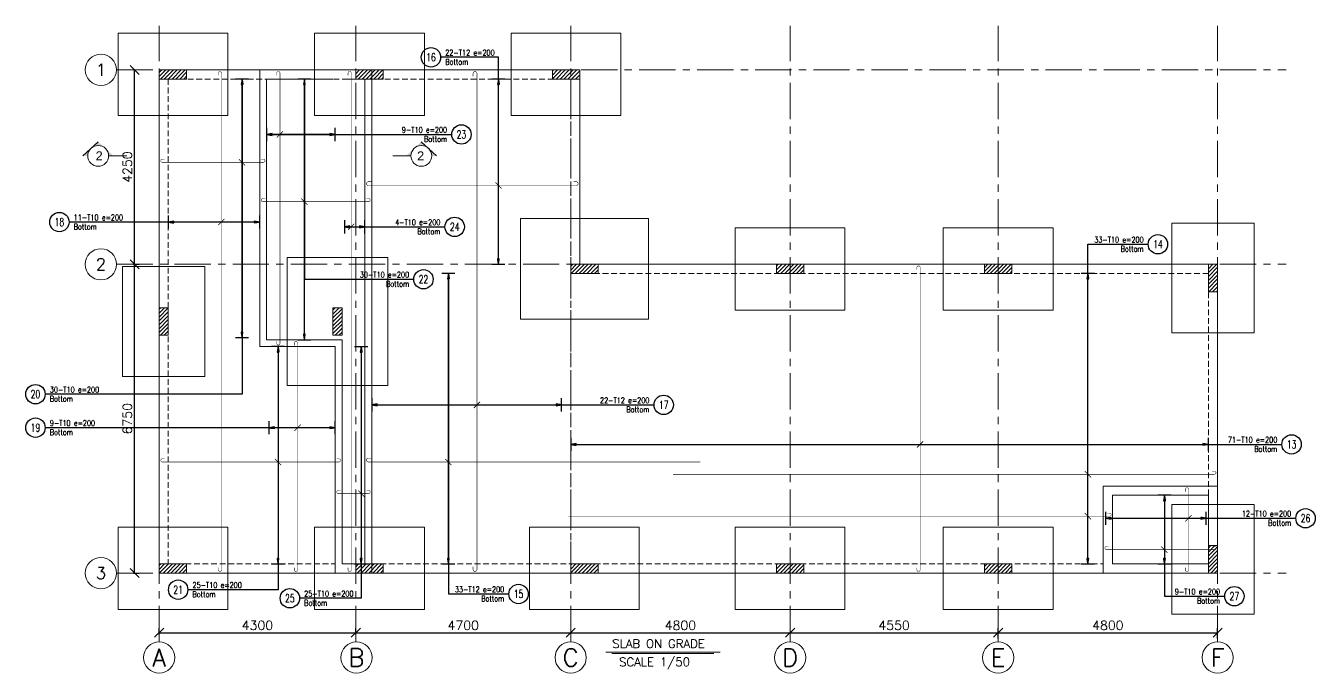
# Model space of a CAD drawing. Extents: x 2556046 to 2673391, y -921360 to -863964.
# Drawn here: x 2556046 to 2584246, y -916773 to -902619 of the extents above; entities that cross this region are included whole.
import ezdxf
from ezdxf.enums import TextEntityAlignment as Align

# ---------------------------------------------------------------- set-up
doc = ezdxf.new("R2010")
doc.units = 0
doc.header["$LTSCALE"] = 500
doc.header["$PDMODE"] = 98
doc.header["$PDSIZE"] = -0.01
doc.linetypes.add('CACHE', pattern=[0.375, 0.25, -0.125])
doc.linetypes.add('CENTER', pattern=[50.8, 31.75, -6.35, 6.35, -6.35])
for name, color, linetype, lineweight in [('A-GRID', 1, 'CENTER', 9), ('A-GRID-DIMS', 142, 'Continuous', 9), ('A-GRID-IDEN', 10, 'Continuous', 9), ('EN05 - Text', 4, 'Continuous', 20), ('goe-cotes', 115, 'Continuous', 13)]:
    doc.layers.add(name, color=color, linetype=linetype, lineweight=lineweight)
for name, color, linetype in [('S-ASSOCIATETEXT', 7, 'Continuous'), ('S-RBAR-HA10', 11, 'Continuous'), ('S-RBAR-HA12', 151, 'Continuous'), ('S-RDIMO', 2, 'Continuous')]:
    doc.layers.add(name, color=color, linetype=linetype)
doc.styles.add('Arial', font='arial.ttf')
doc.styles.add('EG_SIMPLEX', font='SIMPLEX.shx')
doc.styles.add('ROMANS', font='romans.shx')
doc.styles.add('SIMPLEX', font='simplex_.ttf')
doc.dimstyles.new('ARK-MM-0100', dxfattribs={"dimtxt": 200, "dimasz": 200, "dimexe": 100, "dimexo": 100, "dimgap": 60, "dimtad": 1, "dimdec": 1, "dimrnd": 0.1, "dimdsep": 46, "dimtxsty": 'EG_SIMPLEX', "dimblk1": 'OBLIQUE', "dimblk2": 'OBLIQUE', "dimsah": 1, "dimcen": 300, "dimclrd": 256, "dimclre": 256, "dimclrt": 2, "dimadec": 0, "dimazin": 0, "dimtfac": 1, "dimtdec": 1, "dimtix": 1, "dimtmove": 2, "dimatfit": 3, "dimldrblk": 'OBLIQUE', "dimfxl": 1, "dimtolj": 1, "dimtzin": 0, "dimarcsym": 0})
pattern_1 = [(45, (0, -21991.54), (-42.4264069, 42.4264069), [])]

# ---------------------------------------------------------------- blocks, each defined once
blk = doc.blocks.new('AX-HL')
at = {"color": 1}
blk.add_circle((-0.35, 0), 0.35, dxfattribs=at)
at = {"color": 6, "style": 'SIMPLEX', "width": 0.430328}
blk.add_attdef('N-F', text='', height=0.4, dxfattribs=at).set_placement((-0.6, -0.2), (-0.1, -0.2), align=Align.FIT)
at = {"color": 6, "style": 'SIMPLEX'}
blk.add_attdef('N', text='', height=0.4, dxfattribs=at).set_placement((-0.35, 0), align=Align.MIDDLE)
blk = doc.blocks.new('_Oblique')
at = {"color": 0, "linetype": 'ByBlock', "lineweight": -2}
blk.add_line((-0.5, -0.5), (0.5, 0.5), dxfattribs=at)
blk = doc.blocks.new('*D179')
at = {"layer": 'A-GRID-DIMS', "lineweight": -2, "transparency": 16777216}
for p, q in [((2558404, -907833), (2558526, -907833)), ((2558426, -914583), (2558426, -907833)), ((2558404, -914583), (2558526, -914583))]:
    blk.add_line(p, q, dxfattribs=at)
at = {"layer": 'Defpoints', "color": 0, "transparency": 16777216}
for p in [(2558304, -907833), (2558426, -907833), (2558304, -914583)]:
    blk.add_point(p, dxfattribs=at)
at = {"layer": 'A-GRID-DIMS', "lineweight": -2, "transparency": 16777216, "xscale": 200, "yscale": 200, "zscale": 200}
for p, rotation in [((2558426, -907833), 90), ((2558426, -914583), 270)]:
    blk.add_blockref('_Oblique', p, dxfattribs=dict(at, rotation=rotation))
at = {"layer": 'A-GRID-DIMS', "color": 2, "transparency": 16777216, "insert": (2558266, -911208), "char_height": 200, "attachment_point": 5, "rotation": 90, "style": 'EG_SIMPLEX'}
blk.add_mtext('\\A1;6750', dxfattribs=at)
blk = doc.blocks.new('*D180')
at = {"layer": 'A-GRID-DIMS', "lineweight": -2, "transparency": 16777216}
for p, q in [((2558426, -907833), (2558426, -903583)), ((2558404, -907833), (2558526, -907833))]:
    blk.add_line(p, q, dxfattribs=at)
at = {"layer": 'Defpoints', "color": 0, "transparency": 16777216}
for p in [(2558426, -903583), (2558426, -903583), (2558304, -907833)]:
    blk.add_point(p, dxfattribs=at)
at = {"layer": 'A-GRID-DIMS', "lineweight": -2, "transparency": 16777216, "xscale": 200, "yscale": 200, "zscale": 200}
for p, rotation in [((2558426, -903583), 90), ((2558426, -907833), 270)]:
    blk.add_blockref('_Oblique', p, dxfattribs=dict(at, rotation=rotation))
at = {"layer": 'A-GRID-DIMS', "color": 2, "transparency": 16777216, "insert": (2558266, -905708), "char_height": 200, "attachment_point": 5, "rotation": 90, "style": 'EG_SIMPLEX'}
blk.add_mtext('\\A1;4250', dxfattribs=at)
blk = doc.blocks.new('*D181')
at = {"layer": 'A-GRID-DIMS', "lineweight": -2, "transparency": 16777216}
for p, q in [((2558963, -915930), (2558963, -915787)), ((2558963, -915887), (2563263, -915887)), ((2563263, -915930), (2563263, -915787))]:
    blk.add_line(p, q, dxfattribs=at)
at = {"layer": 'Defpoints', "color": 0, "transparency": 16777216}
for p in [(2563263, -915887), (2558963, -916030), (2563263, -916030)]:
    blk.add_point(p, dxfattribs=at)
at = {"layer": 'A-GRID-DIMS', "lineweight": -2, "transparency": 16777216, "xscale": 200, "yscale": 200, "zscale": 200, "rotation": 180}
blk.add_blockref('_Oblique', (2558963, -915887), dxfattribs=at)
at = {"layer": 'A-GRID-DIMS', "lineweight": -2, "transparency": 16777216, "xscale": 200, "yscale": 200, "zscale": 200}
blk.add_blockref('_Oblique', (2563263, -915887), dxfattribs=at)
at = {"layer": 'A-GRID-DIMS', "color": 2, "transparency": 16777216, "insert": (2561113, -915727), "char_height": 200, "attachment_point": 5, "style": 'EG_SIMPLEX'}
blk.add_mtext('\\A1;4300', dxfattribs=at)
blk = doc.blocks.new('*D182')
at = {"layer": 'A-GRID-DIMS', "lineweight": -2, "transparency": 16777216}
for p, q in [((2563263, -915930), (2563263, -915787)), ((2563263, -915887), (2567963, -915887)), ((2567963, -915788), (2567963, -915787))]:
    blk.add_line(p, q, dxfattribs=at)
at = {"layer": 'Defpoints', "color": 0, "transparency": 16777216}
for p in [(2567963, -915887), (2567963, -915888), (2563263, -916030)]:
    blk.add_point(p, dxfattribs=at)
at = {"layer": 'A-GRID-DIMS', "lineweight": -2, "transparency": 16777216, "xscale": 200, "yscale": 200, "zscale": 200, "rotation": 180}
blk.add_blockref('_Oblique', (2563263, -915887), dxfattribs=at)
at = {"layer": 'A-GRID-DIMS', "lineweight": -2, "transparency": 16777216, "xscale": 200, "yscale": 200, "zscale": 200}
blk.add_blockref('_Oblique', (2567963, -915887), dxfattribs=at)
at = {"layer": 'A-GRID-DIMS', "color": 2, "transparency": 16777216, "insert": (2565613, -915727), "char_height": 200, "attachment_point": 5, "style": 'EG_SIMPLEX'}
blk.add_mtext('\\A1;4700', dxfattribs=at)
blk = doc.blocks.new('*D183')
at = {"layer": 'A-GRID-DIMS', "lineweight": -2, "transparency": 16777216}
for p, q in [((2567963, -915788), (2567963, -915787)), ((2567963, -915887), (2572762, -915887)), ((2572762, -915788), (2572762, -915787))]:
    blk.add_line(p, q, dxfattribs=at)
at = {"layer": 'Defpoints', "color": 0, "transparency": 16777216}
for p in [(2567963, -915888), (2572762, -915887), (2572762, -915888)]:
    blk.add_point(p, dxfattribs=at)
at = {"layer": 'A-GRID-DIMS', "lineweight": -2, "transparency": 16777216, "xscale": 200, "yscale": 200, "zscale": 200, "rotation": 180}
blk.add_blockref('_Oblique', (2567963, -915887), dxfattribs=at)
at = {"layer": 'A-GRID-DIMS', "lineweight": -2, "transparency": 16777216, "xscale": 200, "yscale": 200, "zscale": 200}
blk.add_blockref('_Oblique', (2572762, -915887), dxfattribs=at)
at = {"layer": 'A-GRID-DIMS', "color": 2, "transparency": 16777216, "insert": (2570363, -915727), "char_height": 200, "attachment_point": 5, "style": 'EG_SIMPLEX'}
blk.add_mtext('\\A1;4800', dxfattribs=at)
blk = doc.blocks.new('*D184')
at = {"layer": 'A-GRID-DIMS', "lineweight": -2, "transparency": 16777216}
for p, q in [((2572762, -915788), (2572762, -915787)), ((2572762, -915887), (2577312, -915887)), ((2577312, -916012), (2577312, -915787))]:
    blk.add_line(p, q, dxfattribs=at)
at = {"layer": 'Defpoints', "color": 0, "transparency": 16777216}
for p in [(2572762, -915888), (2577312, -915887), (2577312, -916112)]:
    blk.add_point(p, dxfattribs=at)
at = {"layer": 'A-GRID-DIMS', "lineweight": -2, "transparency": 16777216, "xscale": 200, "yscale": 200, "zscale": 200, "rotation": 180}
blk.add_blockref('_Oblique', (2572762, -915887), dxfattribs=at)
at = {"layer": 'A-GRID-DIMS', "lineweight": -2, "transparency": 16777216, "xscale": 200, "yscale": 200, "zscale": 200}
blk.add_blockref('_Oblique', (2577312, -915887), dxfattribs=at)
at = {"layer": 'A-GRID-DIMS', "color": 2, "transparency": 16777216, "insert": (2575037, -915727), "char_height": 200, "attachment_point": 5, "style": 'EG_SIMPLEX'}
blk.add_mtext('\\A1;4550', dxfattribs=at)
blk = doc.blocks.new('*D185')
at = {"layer": 'A-GRID-DIMS', "lineweight": -2, "transparency": 16777216}
for p, q in [((2577312, -916012), (2577312, -915787)), ((2577312, -915887), (2582112, -915887)), ((2582112, -916012), (2582112, -915787))]:
    blk.add_line(p, q, dxfattribs=at)
at = {"layer": 'Defpoints', "color": 0, "transparency": 16777216}
for p in [(2582112, -915887), (2577312, -916112), (2582112, -916112)]:
    blk.add_point(p, dxfattribs=at)
at = {"layer": 'A-GRID-DIMS', "lineweight": -2, "transparency": 16777216, "xscale": 200, "yscale": 200, "zscale": 200, "rotation": 180}
blk.add_blockref('_Oblique', (2577312, -915887), dxfattribs=at)
at = {"layer": 'A-GRID-DIMS', "lineweight": -2, "transparency": 16777216, "xscale": 200, "yscale": 200, "zscale": 200}
blk.add_blockref('_Oblique', (2582112, -915887), dxfattribs=at)
at = {"layer": 'A-GRID-DIMS', "color": 2, "transparency": 16777216, "insert": (2579712, -915727), "char_height": 200, "attachment_point": 5, "style": 'EG_SIMPLEX'}
blk.add_mtext('\\A1;4800', dxfattribs=at)
blk = doc.blocks.new('A$C6589245E')
h = blk.add_hatch(color=256)
h.paths.add_polyline_path([(-194.5, 41.7), (-239.5, 0), (-212.7, 0, -0.208676)])
h.paths.add_polyline_path([(-155.8, 77.6), (-194.5, 41.7, -0.392415), (-117.1, 41.7)])
h.paths.add_polyline_path([(-117.1, 41.7, -0.018751), (-114.1, 38.7, -0.189185), (-98.9, 0), (-72.1, 0)])
for p, q in [((-239.5, 0), (-155.8, 77.6)), ((0, 0), (-98.9, 0))]:
    blk.add_line(p, q)
blk.add_circle((-155.8, 0), 56.9)
blk = doc.blocks.new('*X10')
at = {"color": 0}
for p, q in [((0, 0), (2.5, 0)), ((0.9, 0.15), (2.5, 0.15)), ((1.8, 0.3), (2.5, 0.3)), ((0.9, -0.15), (2.5, -0.15)), ((1.8, -0.3), (2.5, -0.3))]:
    blk.add_line(p, q, dxfattribs=at)
blk = doc.blocks.new('CADF_02')
at = {"layer": 'S-RDIMO'}
blk.add_line((0, 2.88), (0, -2.88), dxfattribs=at)
blk.add_lwpolyline([(0, 0), (2.4, -0.4), (2.4, 0.4)], close=True, dxfattribs=at)
at = {"layer": 'S-RDIMO', "xscale": 0.96, "yscale": 0.96, "zscale": 0.96}
blk.add_blockref('*X10', (0, 0), dxfattribs=at)
blk = doc.blocks.new('cadf_03')
at = {"layer": 'S-RDIMO'}
blk.add_blockref('CADF_02', (0, 0), dxfattribs=at)
blk = doc.blocks.new('cadf_04')
at = {"const_width": 0.32}
blk.add_lwpolyline([(1.36, 1.36), (-1.36, -1.36)], dxfattribs=at)
blk = doc.blocks.new('cadf_05')
at = {"color": 140}
blk.add_circle((0, 0), 4.24, dxfattribs=at)
at = {"color": 140, "style": 'ROMANS', "width": 0.75}
for tag, p in [('$COM1', (-8.24, 2.03)), ('$COM2', (-8.24, -4.24))]:
    blk.add_attdef(tag, text='', height=2.5, dxfattribs=at).set_placement(p, align=Align.BOTTOM_RIGHT)
at = {"color": 140, "style": 'ROMANS', "width": 0.7}
blk.add_attdef('$NUM', text='', height=3.5, dxfattribs=at).set_placement((0, 0), align=Align.MIDDLE)

msp = doc.modelspace()

# ---------------------------------------------------------------- hatches: boundary and pattern name
at = {"layer": 'goe-cotes'}
h = msp.add_hatch(dxfattribs=at)
h.set_pattern_fill('_USER', color=256, scale=60, angle=45, pattern_type=0)
h.set_pattern_definition(pattern_1)
h.paths.add_polyline_path([(2559562.72, -903783.04), (2559562.72, -903583.04), (2558962.72, -903583.04), (2558962.72, -903783.04)])
h = msp.add_hatch(dxfattribs=at)
h.set_pattern_fill('_USER', color=256, scale=60, angle=45, pattern_type=0)
h.set_pattern_definition(pattern_1)
h.paths.add_polyline_path([(2563862.72, -903783.04), (2563862.72, -903583.04), (2563262.72, -903583.04), (2563262.72, -903783.04)])
h = msp.add_hatch(dxfattribs=at)
h.set_pattern_fill('_USER', color=256, scale=60, angle=45, pattern_type=0)
h.set_pattern_definition(pattern_1)
h.paths.add_polyline_path([(2568162.72, -903783.04), (2568162.72, -903583.04), (2567562.72, -903583.04), (2567562.72, -903783.04)])
h = msp.add_hatch(dxfattribs=at)
h.set_pattern_fill('_USER', color=256, scale=60, angle=45, pattern_type=0)
h.set_pattern_definition(pattern_1)
h.paths.add_polyline_path([(2568562.72, -908033.46), (2568562.72, -907833.46), (2567962.72, -907833.46), (2567962.72, -908033.46)])
h = msp.add_hatch(dxfattribs=at)
h.set_pattern_fill('_USER', color=256, scale=60, angle=45, pattern_type=0)
h.set_pattern_definition(pattern_1)
h.paths.add_polyline_path([(2573062.39, -908033.46), (2573062.39, -907833.46), (2572465.39, -907833.46), (2572465.39, -908033.46)])
h = msp.add_hatch(dxfattribs=at)
h.set_pattern_fill('_USER', color=256, scale=60, angle=45, pattern_type=0)
h.set_pattern_definition(pattern_1)
h.paths.add_polyline_path([(2577612.06, -908033.46), (2577612.06, -907833.46), (2577012.06, -907833.46), (2577012.06, -908033.46)])
h = msp.add_hatch(dxfattribs=at)
h.set_pattern_fill('_USER', color=256, scale=60, angle=45, pattern_type=0)
h.set_pattern_definition(pattern_1)
h.paths.add_polyline_path([(2582112.06, -907833.46), (2581912.06, -907833.46), (2581912.06, -908433.46), (2582112.06, -908433.46)])
h = msp.add_hatch(dxfattribs=at)
h.set_pattern_fill('_USER', color=256, scale=60, angle=45, pattern_type=0)
h.set_pattern_definition(pattern_1)
h.paths.add_polyline_path([(2559162.72, -908783.04), (2558962.72, -908783.04), (2558962.72, -909383.04), (2559162.72, -909383.04)])
h = msp.add_hatch(dxfattribs=at)
h.set_pattern_fill('_USER', color=256, scale=60, angle=45, pattern_type=0)
h.set_pattern_definition(pattern_1)
h.paths.add_polyline_path([(2562962.72, -908783.25), (2562762.72, -908783.25), (2562762.72, -909383.25), (2562962.72, -909383.25)])
h = msp.add_hatch(dxfattribs=at)
h.set_pattern_fill('_USER', color=256, scale=60, angle=45, pattern_type=0)
h.set_pattern_definition(pattern_1)
h.paths.add_polyline_path([(2582112.06, -913983.46), (2581912.06, -913983.46), (2581912.06, -914583.46), (2582112.06, -914583.46)])
h = msp.add_hatch(dxfattribs=at)
h.set_pattern_fill('_USER', color=256, scale=60, angle=45, pattern_type=0)
h.set_pattern_definition(pattern_1)
h.paths.add_polyline_path([(2559562.72, -914583.46), (2559562.72, -914383.46), (2558962.72, -914383.46), (2558962.72, -914583.46)])
h = msp.add_hatch(dxfattribs=at)
h.set_pattern_fill('_USER', color=256, scale=60, angle=45, pattern_type=0)
h.set_pattern_definition(pattern_1)
h.paths.add_polyline_path([(2563862.72, -914583.46), (2563862.72, -914383.46), (2563262.72, -914383.46), (2563262.72, -914583.46)])
h = msp.add_hatch(dxfattribs=at)
h.set_pattern_fill('_USER', color=256, scale=60, angle=45, pattern_type=0)
h.set_pattern_definition(pattern_1)
h.paths.add_polyline_path([(2568562.72, -914583.46), (2568562.72, -914383.46), (2567962.72, -914383.46), (2567962.72, -914583.46)])
h = msp.add_hatch(dxfattribs=at)
h.set_pattern_fill('_USER', color=256, scale=60, angle=45, pattern_type=0)
h.set_pattern_definition(pattern_1)
h.paths.add_polyline_path([(2573065.39, -914383.46), (2573065.39, -914583.46), (2572465.39, -914583.46), (2572465.39, -914383.46)])
h = msp.add_hatch(dxfattribs=at)
h.set_pattern_fill('_USER', color=256, scale=60, angle=45, pattern_type=0)
h.set_pattern_definition(pattern_1)
h.paths.add_polyline_path([(2577612.06, -914383.46), (2577612.06, -914583.46), (2577012.06, -914583.46), (2577012.06, -914383.46)])

# ---------------------------------------------------------------- linework, layer by layer
at = {"layer": 'A-GRID', "ltscale": 0.05}
for p, q in [((2558962.72, -916090.11), (2558962.72, -902618.56)), ((2563262.72, -916090.11), (2563262.72, -902618.56)), ((2567962.72, -916090.11), (2567962.72, -902618.56)), ((2572762.39, -916090.11), (2572762.39, -902618.56)), ((2577312.06, -916090.11), (2577312.06, -902618.56)), ((2582112.06, -916090.11), (2582112.06, -902618.56)), ((2558030.47, -903583.04), (2583612.72, -903583.04)), ((2558030.47, -907833.46), (2583612.72, -907833.46)), ((2558030.47, -914583.46), (2583612.72, -914583.46))]:
    msp.add_line(p, q, dxfattribs=at)
at = {"layer": 'EN05 - Text', "color": 7, "linetype": 'Continuous', "lineweight": 0, "ltscale": 100}
msp.add_line((2571232.65, -916314.88), (2568730.23, -916314.88), dxfattribs=at)
at = {"layer": 'EN05 - Text', "color": 3, "linetype": 'Continuous', "lineweight": 0, "ltscale": 100}
msp.add_line((2571096.99, -916344.88), (2568865.88, -916344.88), dxfattribs=at)
at = {"layer": 'goe-cotes', "linetype": 'CACHE'}
for p, q in [((2567962.72, -903783.04), (2559162.72, -903783.04)), ((2559162.72, -903783.04), (2559162.72, -914383.46)), ((2567962.72, -914583.46), (2567962.72, -903783.04)), ((2581912.06, -908033.46), (2567962.72, -908033.46)), ((2581912.06, -914383.46), (2581912.06, -908033.46)), ((2559162.72, -914383.46), (2562812.72, -914383.46)), ((2563612.72, -914383.46), (2579612.06, -914383.46))]:
    msp.add_line(p, q, dxfattribs=at)
at = {"layer": 'goe-cotes'}
for p, q in [((2561162.72, -903583.04), (2561162.72, -909633.04)), ((2561312.72, -908883.04), (2561312.72, -903783.04)), ((2561312.72, -909483.04), (2561312.72, -903783.04)), ((2561312.72, -903783.04), (2562762.72, -903783.04)), ((2563462.72, -903783.04), (2562962.72, -903783.04)), ((2563462.72, -914383.46), (2563462.72, -903783.04)), ((2563612.72, -914583.46), (2563612.72, -903583.04)), ((2561312.72, -908799.71), (2561312.72, -909483.04)), ((2561162.72, -909633.04), (2562812.72, -909633.04)), ((2561312.72, -909483.04), (2562412.72, -909483.04)), ((2561312.72, -909483.04), (2562962.72, -909483.04)), ((2562762.72, -909483.04), (2562562.72, -909483.04)), ((2562812.72, -909633.04), (2562812.72, -914583.46)), ((2562962.72, -909483.04), (2562962.72, -914383.46)), ((2582112.06, -912683.46), (2579612.06, -912683.46)), ((2579612.06, -912683.46), (2579612.06, -914583.46)), ((2582112.06, -914583.46), (2582112.06, -912683.46)), ((2562962.72, -914383.46), (2563462.72, -914383.46))]:
    msp.add_line(p, q, dxfattribs=at)
for points in [[(2560462.72, -902783.04), (2560462.72, -904583.04), (2558062.72, -904583.04), (2558062.72, -902783.04)], [(2564762.72, -902783.04), (2564762.72, -904583.04), (2562362.72, -904583.04), (2562362.72, -902783.04)], [(2569062.72, -902783.04), (2569062.72, -904583.04), (2566662.72, -904583.04), (2566662.72, -902783.04)], [(2559562.72, -903583.04), (2559562.72, -903783.04), (2558962.72, -903783.04), (2558962.72, -903583.04)], [(2563862.72, -903583.04), (2563862.72, -903783.04), (2563262.72, -903783.04), (2563262.72, -903583.04)], [(2568162.72, -903583.04), (2568162.72, -903783.04), (2567562.72, -903783.04), (2567562.72, -903583.04)], [(2566862.72, -909033.46), (2566862.72, -906833.46), (2569662.72, -906833.46), (2569662.72, -909033.46)], [(2581112.06, -906933.46), (2582912.06, -906933.46), (2582912.06, -909333.46), (2581112.06, -909333.46)], [(2573962.39, -907033.46), (2573962.39, -908833.46), (2571562.39, -908833.46), (2571562.39, -907033.46)], [(2578512.06, -907033.46), (2578512.06, -908833.46), (2576112.06, -908833.46), (2576112.06, -907033.46)], [(2561762.72, -907683.25), (2563962.72, -907683.25), (2563962.72, -910483.25), (2561762.72, -910483.25)], [(2558162.72, -907883.04), (2559962.72, -907883.04), (2559962.72, -910283.04), (2558162.72, -910283.04)], [(2568562.72, -907833.46), (2568562.72, -908033.46), (2567962.72, -908033.46), (2567962.72, -907833.46)], [(2573062.39, -907833.46), (2573062.39, -908033.46), (2572462.39, -908033.46), (2572462.39, -907833.46)], [(2577612.06, -907833.46), (2577612.06, -908033.46), (2577012.06, -908033.46), (2577012.06, -907833.46)], [(2581912.06, -907833.46), (2582112.06, -907833.46), (2582112.06, -908433.46), (2581912.06, -908433.46)], [(2558962.72, -908783.04), (2559162.72, -908783.04), (2559162.72, -909383.04), (2558962.72, -909383.04)], [(2562762.72, -908783.25), (2562962.72, -908783.25), (2562962.72, -909383.25), (2562762.72, -909383.25)], [(2579812.06, -912883.46), (2579812.06, -914383.46), (2581912.06, -914383.46), (2581912.06, -912883.46)], [(2581112.06, -913083.46), (2582912.06, -913083.46), (2582912.06, -915483.46), (2581112.06, -915483.46)], [(2560462.72, -913583.46), (2560462.72, -915383.46), (2558062.72, -915383.46), (2558062.72, -913583.46)], [(2564762.72, -913583.46), (2564762.72, -915383.46), (2562362.72, -915383.46), (2562362.72, -913583.46)], [(2569462.72, -913583.46), (2569462.72, -915383.46), (2567062.72, -915383.46), (2567062.72, -913583.46)], [(2573962.39, -913583.46), (2573962.39, -915383.46), (2571562.39, -915383.46), (2571562.39, -913583.46)], [(2578512.06, -913583.46), (2578512.06, -915383.46), (2576112.06, -915383.46), (2576112.06, -913583.46)], [(2581912.06, -913983.46), (2582112.06, -913983.46), (2582112.06, -914583.46), (2581912.06, -914583.46)], [(2559562.72, -914383.46), (2559562.72, -914583.46), (2558962.72, -914583.46), (2558962.72, -914383.46)], [(2563862.72, -914383.46), (2563862.72, -914583.46), (2563262.72, -914583.46), (2563262.72, -914383.46)], [(2568562.72, -914383.46), (2568562.72, -914583.46), (2567962.72, -914583.46), (2567962.72, -914383.46)], [(2573062.39, -914583.46), (2573062.39, -914383.46), (2572462.39, -914383.46), (2572462.39, -914583.46)], [(2577612.06, -914583.46), (2577612.06, -914383.46), (2577012.06, -914383.46), (2577012.06, -914583.46)]]:
    msp.add_lwpolyline(points, close=True, dxfattribs=at)
msp.add_lwpolyline([(2558962.72, -903583.04), (2558962.72, -914583.46), (2582112.06, -914583.46), (2582112.06, -907833.46), (2568162.72, -907833.46), (2568162.72, -903583.04), (2558962.72, -903583.04)], dxfattribs=at)
at = {"layer": 'S-RBAR-HA10', "const_width": 10}
for points in [[(2560254.18, -914463.46), (2560254.18, -914513.46, 1), (2560324.18, -914513.46), (2560324.18, -903653.04, 1), (2560254.18, -903653.04), (2560254.18, -903703.04)], [(2561535.14, -909513.04), (2561535.14, -909563.04, 1), (2561605.14, -909563.04), (2561605.14, -903653.04, 1), (2561535.14, -903653.04), (2561535.14, -903703.04)], [(2563093.69, -914463.46), (2563093.69, -914513.46, 1), (2563163.69, -914513.46), (2563163.69, -903653.04, 1), (2563093.69, -903653.04), (2563093.69, -903703.04)], [(2559082.72, -905532.58), (2559032.72, -905532.58, 1), (2559032.72, -905602.58), (2561242.72, -905602.58, 1), (2561242.72, -905532.58), (2561192.72, -905532.58)], [(2561282.72, -906394.87), (2561232.72, -906394.87, 1), (2561232.72, -906464.87), (2563542.72, -906464.87, 1), (2563542.72, -906394.87), (2563492.72, -906394.87)], [(2575535.3, -914463.46), (2575535.3, -914513.46, 1), (2575605.3, -914513.46), (2575605.3, -907903.46, 1), (2575535.3, -907903.46), (2575535.3, -907953.46)], [(2561919.17, -914463.46), (2561919.17, -914513.46, 1), (2561989.17, -914513.46), (2561989.17, -909553.04, 1), (2561919.17, -909553.04), (2561919.17, -909603.04)], [(2559082.72, -912086.03), (2559032.72, -912086.03, 1), (2559032.72, -912156.03), (2562892.72, -912156.03, 1), (2562892.72, -912086.03), (2562842.72, -912086.03)], [(2581992.06, -912353.51), (2582042.06, -912353.51, -1), (2582042.06, -912423.51), (2570202.01, -912423.51)], [(2562932.72, -912778.17), (2562882.72, -912778.17, 1), (2562882.72, -912848.17), (2563542.72, -912848.17, 1), (2563542.72, -912778.17), (2563492.72, -912778.17)], [(2581404.72, -914463.46), (2581404.72, -914513.46, 1), (2581474.72, -914513.46), (2581474.72, -912753.46, 1), (2581404.72, -912753.46), (2581404.72, -912803.46)], [(2579700.81, -913271.54), (2579750.81, -913271.54, -1), (2579750.81, -913341.54), (2567910.76, -913341.54)], [(2582000.81, -914001.58), (2582050.81, -914001.58, -1), (2582050.81, -914071.58), (2579682.06, -914071.58, -1), (2579682.06, -914001.58), (2579732.06, -914001.58)]]:
    msp.add_lwpolyline(points, format="xyb", dxfattribs=at)
at = {"layer": 'S-RBAR-HA12', "const_width": 12}
for points in [[(2565828.78, -914445.46), (2565828.78, -914505.46, 1), (2565912.78, -914505.46), (2565912.78, -903661.04, 1), (2565828.78, -903661.04), (2565828.78, -903721.04)], [(2563600.72, -906027.12), (2563540.72, -906027.12, 1), (2563540.72, -906111.12), (2568084.72, -906111.12, 1), (2568084.72, -906027.12), (2568024.72, -906027.12)], [(2563600.72, -912071.03), (2563540.72, -912071.03, 1), (2563540.72, -912155.03), (2570802.01, -912155.03)]]:
    msp.add_lwpolyline(points, format="xyb", dxfattribs=at)
at = {"layer": 'S-RDIMO'}
for p, q in [((2560774.85, -909433.04), (2560774.85, -903783.04)), ((2562137.72, -909483.04), (2562137.72, -903783.04)), ((2566382.19, -907833.46), (2566382.19, -903783.04)), ((2562812.72, -904994.4), (2561312.72, -904994.4)), ((2561162.72, -906909.48), (2559162.72, -906909.48)), ((2563012.72, -907013.93), (2563462.72, -907013.93)), ((2565287.37, -914383.46), (2565287.37, -908033.46)), ((2579274.59, -914383.46), (2579274.59, -908033.46)), ((2561562.41, -909633.04), (2561562.41, -914383.46)), ((2563381.98, -909634.13), (2563381.98, -914383.46)), ((2563612.72, -910906.79), (2567762.72, -910906.79)), ((2562812.72, -911404.62), (2561362.72, -911404.62)), ((2567962.72, -911770.16), (2581912.06, -911770.16)), ((2580948.55, -912883.46), (2580948.55, -914383.46)), ((2579662.06, -913385.61), (2581862.06, -913385.61))]:
    msp.add_line(p, q, dxfattribs=at)
for points in [[(2566382.19, -903783.04), (2566382.19, -903307.39), (2565119.73, -903307.39)], [(2560774.85, -903783.04), (2560774.85, -910672.53), (2556470.21, -910672.53)], [(2562137.72, -903783.04), (2562137.72, -908160.65), (2564530.24, -908160.65)], [(2561312.72, -904994.4), (2565360.88, -904994.4)], [(2559162.72, -906909.48), (2556993.19, -906909.48)], [(2563462.72, -907013.93), (2565213.47, -907013.93)], [(2579274.59, -908033.46), (2579274.59, -907395.25), (2580593.91, -907395.25)], [(2565287.37, -908033.46), (2565287.37, -915040.41), (2566610.03, -915040.41)], [(2567762.72, -910906.79), (2569784.71, -910906.79)], [(2561362.72, -911404.62), (2556470.21, -911404.62)], [(2581912.06, -911770.16), (2583516.89, -911770.16)], [(2581862.06, -913385.61), (2583821.92, -913385.61)], [(2561562.41, -914383.46), (2561562.41, -914946.69), (2559590.87, -914946.69)], [(2563381.98, -914383.46), (2563381.98, -915134.33), (2562033.41, -915134.33)], [(2580948.55, -914383.46), (2580948.55, -915089.02), (2582265.78, -915089.02)]]:
    msp.add_lwpolyline(points, dxfattribs=at)

# ---------------------------------------------------------------- block references
at = {"layer": 'A-GRID-IDEN'}
ref = msp.add_blockref('AX-HL', (2558030.47, -903583.04), dxfattribs=dict(at, xscale=975, yscale=975, zscale=975))
ref.add_attrib('N', '1', dxfattribs={"layer": '0', "color": 6, "height": 260, "style": 'EG_SIMPLEX'}).set_placement((2557689.22, -903583.04), align=Align.MIDDLE_CENTER)
ref = msp.add_blockref('AX-HL', (2558030.47, -907833.46), dxfattribs=dict(at, xscale=975, yscale=975, zscale=975))
ref.add_attrib('N', '2', dxfattribs={"layer": '0', "color": 6, "height": 260, "style": 'EG_SIMPLEX'}).set_placement((2557689.22, -907833.46), align=Align.MIDDLE_CENTER)
ref = msp.add_blockref('AX-HL', (2558030.47, -914583.46), dxfattribs=dict(at, xscale=975, yscale=975, zscale=975))
ref.add_attrib('N', '3', dxfattribs={"layer": '0', "color": 6, "height": 260, "style": 'EG_SIMPLEX'}).set_placement((2557689.22, -914583.46), align=Align.MIDDLE_CENTER)
ref = msp.add_blockref('AX-HL', (2559303.97, -916431.36), dxfattribs=dict(at, xscale=-975, yscale=974.9999999999997, zscale=975, rotation=180))
ref.add_attrib('N', 'A', dxfattribs={"layer": '0', "color": 6, "height": 390, "style": 'SIMPLEX'}).set_placement((2558962.72, -916431.36), align=Align.MIDDLE_CENTER)
ref = msp.add_blockref('AX-HL', (2563618.08, -916431.07), dxfattribs=dict(at, xscale=-975, yscale=974.9999999999997, zscale=975, rotation=180))
ref.add_attrib('N', 'B', dxfattribs={"layer": '0', "color": 6, "height": 390, "style": 'SIMPLEX'}).set_placement((2563276.83, -916431.07), align=Align.MIDDLE_CENTER)
ref = msp.add_blockref('AX-HL', (2568303.97, -916431.36), dxfattribs=dict(at, xscale=-975, yscale=974.9999999999997, zscale=975, rotation=180))
ref.add_attrib('N', 'C', dxfattribs={"layer": '0', "color": 6, "height": 390, "style": 'SIMPLEX'}).set_placement((2567962.72, -916431.36), align=Align.MIDDLE_CENTER)
ref = msp.add_blockref('AX-HL', (2573103.64, -916431.36), dxfattribs=dict(at, xscale=-975, yscale=974.9999999999997, zscale=975, rotation=180))
ref.add_attrib('N', 'D', dxfattribs={"layer": '0', "color": 6, "height": 390, "style": 'SIMPLEX'}).set_placement((2572762.39, -916431.36), align=Align.MIDDLE_CENTER)
ref = msp.add_blockref('AX-HL', (2577653.31, -916431.36), dxfattribs=dict(at, xscale=-975, yscale=974.9999999999997, zscale=975, rotation=180))
ref.add_attrib('N', 'E', dxfattribs={"layer": '0', "color": 6, "height": 390, "style": 'SIMPLEX'}).set_placement((2577312.06, -916431.36), align=Align.MIDDLE_CENTER)
ref = msp.add_blockref('AX-HL', (2582453.31, -916431.36), dxfattribs=dict(at, xscale=-975, yscale=974.9999999999997, zscale=975, rotation=180))
ref.add_attrib('N', 'F', dxfattribs={"layer": '0', "color": 6, "height": 390, "style": 'SIMPLEX'}).set_placement((2582112.06, -916431.36), align=Align.MIDDLE_CENTER)
at = {"layer": 'goe-cotes', "yscale": 4.000000000232831, "zscale": 4.000000000232831}
for p, xscale in [((2558252.21, -905462.84), 4.000000000232831), ((2564073.23, -905462.84), -4.000000000232831)]:
    msp.add_blockref('A$C6589245E', p, dxfattribs=dict(at, xscale=xscale))
at = {"layer": 'S-ASSOCIATETEXT'}
ref = msp.add_blockref('cadf_05', (2564907.23, -903307.39), dxfattribs=dict(at, xscale=50, yscale=50, zscale=50))
ref.add_attrib('$NUM', '16', dxfattribs={"color": 140, "height": 175, "rotation": 360, "style": 'ROMANS', "width": 0.7, "flags": 2}).set_placement((2564907.23, -903307.39), align=Align.MIDDLE)
ref.add_attrib('$COM1', '22-T12 e=200', dxfattribs={"color": 140, "height": 125, "rotation": 360, "style": 'ROMANS', "width": 0.75, "flags": 2}).set_placement((2565219.73, -903207.39), align=Align.MIDDLE_LEFT)
ref.add_attrib('$COM2', 'Bottom', dxfattribs={"color": 140, "height": 125, "rotation": 360, "style": 'ROMANS', "width": 0.75, "flags": 2}).set_placement((2565219.73, -903407.39), align=Align.MIDDLE_LEFT)
ref = msp.add_blockref('cadf_05', (2565573.38, -904994.4), dxfattribs=dict(at, xscale=50, yscale=50, zscale=50))
ref.add_attrib('$NUM', '23', dxfattribs={"color": 140, "height": 175, "style": 'ROMANS', "width": 0.7, "flags": 2}).set_placement((2565573.38, -904994.4), align=Align.MIDDLE)
ref.add_attrib('$COM1', '9-T10 e=200', dxfattribs={"color": 140, "height": 125, "style": 'ROMANS', "width": 0.75, "flags": 2}).set_placement((2565260.88, -904894.4), align=Align.MIDDLE_RIGHT)
ref.add_attrib('$COM2', 'Bottom', dxfattribs={"color": 140, "height": 125, "style": 'ROMANS', "width": 0.75, "flags": 2}).set_placement((2565260.88, -905094.4), align=Align.MIDDLE_RIGHT)
ref = msp.add_blockref('cadf_05', (2556780.69, -906909.48), dxfattribs=dict(at, xscale=50, yscale=50, zscale=50))
ref.add_attrib('$NUM', '18', dxfattribs={"color": 140, "height": 175, "style": 'ROMANS', "width": 0.7, "flags": 2}).set_placement((2556780.69, -906909.48), align=Align.MIDDLE)
ref.add_attrib('$COM1', '11-T10 e=200', dxfattribs={"color": 140, "height": 125, "style": 'ROMANS', "width": 0.75, "flags": 2}).set_placement((2557093.19, -906809.48), align=Align.MIDDLE_LEFT)
ref.add_attrib('$COM2', 'Bottom', dxfattribs={"color": 140, "height": 125, "style": 'ROMANS', "width": 0.75, "flags": 2}).set_placement((2557093.19, -907009.48), align=Align.MIDDLE_LEFT)
ref = msp.add_blockref('cadf_05', (2565425.97, -907013.93), dxfattribs=dict(at, xscale=50, yscale=50, zscale=50))
ref.add_attrib('$NUM', '24', dxfattribs={"color": 140, "height": 175, "style": 'ROMANS', "width": 0.7, "flags": 2}).set_placement((2565425.97, -907013.93), align=Align.MIDDLE)
ref.add_attrib('$COM1', '4-T10 e=200', dxfattribs={"color": 140, "height": 125, "style": 'ROMANS', "width": 0.75, "flags": 2}).set_placement((2565113.47, -906913.93), align=Align.MIDDLE_RIGHT)
ref.add_attrib('$COM2', 'Bottom', dxfattribs={"color": 140, "height": 125, "style": 'ROMANS', "width": 0.75, "flags": 2}).set_placement((2565113.47, -907113.93), align=Align.MIDDLE_RIGHT)
ref = msp.add_blockref('cadf_05', (2580806.41, -907395.25), dxfattribs=dict(at, xscale=50, yscale=50, zscale=50))
ref.add_attrib('$NUM', '14', dxfattribs={"color": 140, "height": 175, "style": 'ROMANS', "width": 0.7, "flags": 2}).set_placement((2580806.41, -907395.25), align=Align.MIDDLE)
ref.add_attrib('$COM1', '33-T10 e=200', dxfattribs={"color": 140, "height": 125, "style": 'ROMANS', "width": 0.75, "flags": 2}).set_placement((2580493.91, -907295.25), align=Align.MIDDLE_RIGHT)
ref.add_attrib('$COM2', 'Bottom', dxfattribs={"color": 140, "height": 125, "style": 'ROMANS', "width": 0.75, "flags": 2}).set_placement((2580493.91, -907495.25), align=Align.MIDDLE_RIGHT)
ref = msp.add_blockref('cadf_05', (2564742.74, -908160.65), dxfattribs=dict(at, xscale=50, yscale=50, zscale=50))
ref.add_attrib('$NUM', '22', dxfattribs={"color": 140, "height": 175, "rotation": 360, "style": 'ROMANS', "width": 0.7, "flags": 2}).set_placement((2564742.74, -908160.65), align=Align.MIDDLE)
ref.add_attrib('$COM1', '30-T10 e=200', dxfattribs={"color": 140, "height": 125, "rotation": 360, "style": 'ROMANS', "width": 0.75, "flags": 2}).set_placement((2564430.24, -908060.65), align=Align.MIDDLE_RIGHT)
ref.add_attrib('$COM2', 'Bottom', dxfattribs={"color": 140, "height": 125, "rotation": 360, "style": 'ROMANS', "width": 0.75, "flags": 2}).set_placement((2564430.24, -908260.65), align=Align.MIDDLE_RIGHT)
ref = msp.add_blockref('cadf_05', (2556257.71, -910672.53), dxfattribs=dict(at, xscale=50, yscale=50, zscale=50))
ref.add_attrib('$NUM', '20', dxfattribs={"color": 140, "height": 175, "rotation": 360, "style": 'ROMANS', "width": 0.7, "flags": 2}).set_placement((2556257.71, -910672.53), align=Align.MIDDLE)
ref.add_attrib('$COM1', '30-T10 e=200', dxfattribs={"color": 140, "height": 125, "rotation": 360, "style": 'ROMANS', "width": 0.75, "flags": 2}).set_placement((2556570.21, -910572.53), align=Align.MIDDLE_LEFT)
ref.add_attrib('$COM2', 'Bottom', dxfattribs={"color": 140, "height": 125, "rotation": 360, "style": 'ROMANS', "width": 0.75, "flags": 2}).set_placement((2556570.21, -910772.53), align=Align.MIDDLE_LEFT)
ref = msp.add_blockref('cadf_05', (2569997.21, -910906.79), dxfattribs=dict(at, xscale=50, yscale=50, zscale=50))
ref.add_attrib('$NUM', '17', dxfattribs={"color": 140, "height": 175, "rotation": 360, "style": 'ROMANS', "width": 0.7, "flags": 2}).set_placement((2569997.21, -910906.79), align=Align.MIDDLE)
ref.add_attrib('$COM1', '22-T12 e=200', dxfattribs={"color": 140, "height": 125, "rotation": 360, "style": 'ROMANS', "width": 0.75, "flags": 2}).set_placement((2569684.71, -910806.79), align=Align.MIDDLE_RIGHT)
ref.add_attrib('$COM2', 'Bottom', dxfattribs={"color": 140, "height": 125, "rotation": 360, "style": 'ROMANS', "width": 0.75, "flags": 2}).set_placement((2569684.71, -911006.79), align=Align.MIDDLE_RIGHT)
ref = msp.add_blockref('cadf_05', (2556257.71, -911404.62), dxfattribs=dict(at, xscale=50, yscale=50, zscale=50))
ref.add_attrib('$NUM', '19', dxfattribs={"color": 140, "height": 175, "style": 'ROMANS', "width": 0.7, "flags": 2}).set_placement((2556257.71, -911404.62), align=Align.MIDDLE)
ref.add_attrib('$COM1', '9-T10 e=200', dxfattribs={"color": 140, "height": 125, "style": 'ROMANS', "width": 0.75, "flags": 2}).set_placement((2556570.21, -911304.62), align=Align.MIDDLE_LEFT)
ref.add_attrib('$COM2', 'Bottom', dxfattribs={"color": 140, "height": 125, "style": 'ROMANS', "width": 0.75, "flags": 2}).set_placement((2556570.21, -911504.62), align=Align.MIDDLE_LEFT)
ref = msp.add_blockref('cadf_05', (2583729.39, -911770.16), dxfattribs=dict(at, xscale=50, yscale=50, zscale=50))
ref.add_attrib('$NUM', '13', dxfattribs={"color": 140, "height": 175, "rotation": 360, "style": 'ROMANS', "width": 0.7, "flags": 2}).set_placement((2583729.39, -911770.16), align=Align.MIDDLE)
ref.add_attrib('$COM1', '71-T10 e=200', dxfattribs={"color": 140, "height": 125, "rotation": 360, "style": 'ROMANS', "width": 0.75, "flags": 2}).set_placement((2583416.89, -911670.16), align=Align.MIDDLE_RIGHT)
ref.add_attrib('$COM2', 'Bottom', dxfattribs={"color": 140, "height": 125, "rotation": 360, "style": 'ROMANS', "width": 0.75, "flags": 2}).set_placement((2583416.89, -911870.16), align=Align.MIDDLE_RIGHT)
ref = msp.add_blockref('cadf_05', (2584034.42, -913385.61), dxfattribs=dict(at, xscale=50, yscale=50, zscale=50))
ref.add_attrib('$NUM', '26', dxfattribs={"color": 140, "height": 175, "rotation": 360, "style": 'ROMANS', "width": 0.7, "flags": 2}).set_placement((2584034.42, -913385.61), align=Align.MIDDLE)
ref.add_attrib('$COM1', '12-T10 e=200', dxfattribs={"color": 140, "height": 125, "rotation": 360, "style": 'ROMANS', "width": 0.75, "flags": 2}).set_placement((2583721.92, -913285.61), align=Align.MIDDLE_RIGHT)
ref.add_attrib('$COM2', 'Bottom', dxfattribs={"color": 140, "height": 125, "rotation": 360, "style": 'ROMANS', "width": 0.75, "flags": 2}).set_placement((2583721.92, -913485.61), align=Align.MIDDLE_RIGHT)
ref = msp.add_blockref('cadf_05', (2559378.37, -914946.69), dxfattribs=dict(at, xscale=50, yscale=50, zscale=50))
ref.add_attrib('$NUM', '21', dxfattribs={"color": 140, "height": 175, "rotation": 360, "style": 'ROMANS', "width": 0.7, "flags": 2}).set_placement((2559378.37, -914946.69), align=Align.MIDDLE)
ref.add_attrib('$COM1', '25-T10 e=200', dxfattribs={"color": 140, "height": 125, "rotation": 360, "style": 'ROMANS', "width": 0.75, "flags": 2}).set_placement((2559690.87, -914846.69), align=Align.MIDDLE_LEFT)
ref.add_attrib('$COM2', 'Bottom', dxfattribs={"color": 140, "height": 125, "rotation": 360, "style": 'ROMANS', "width": 0.75, "flags": 2}).set_placement((2559690.87, -915046.69), align=Align.MIDDLE_LEFT)
ref = msp.add_blockref('cadf_05', (2566822.53, -915040.41), dxfattribs=dict(at, xscale=50, yscale=50, zscale=50))
ref.add_attrib('$NUM', '15', dxfattribs={"color": 140, "height": 175, "style": 'ROMANS', "width": 0.7, "flags": 2}).set_placement((2566822.53, -915040.41), align=Align.MIDDLE)
ref.add_attrib('$COM1', '33-T12 e=200', dxfattribs={"color": 140, "height": 125, "style": 'ROMANS', "width": 0.75, "flags": 2}).set_placement((2566510.03, -914940.41), align=Align.MIDDLE_RIGHT)
ref.add_attrib('$COM2', 'Bottom', dxfattribs={"color": 140, "height": 125, "style": 'ROMANS', "width": 0.75, "flags": 2}).set_placement((2566510.03, -915140.41), align=Align.MIDDLE_RIGHT)
ref = msp.add_blockref('cadf_05', (2561820.91, -915134.33), dxfattribs=dict(at, xscale=50, yscale=50, zscale=50))
ref.add_attrib('$NUM', '25', dxfattribs={"color": 140, "height": 175, "style": 'ROMANS', "width": 0.7, "flags": 2}).set_placement((2561820.91, -915134.33), align=Align.MIDDLE)
ref.add_attrib('$COM1', '25-T10 e=200', dxfattribs={"color": 140, "height": 125, "style": 'ROMANS', "width": 0.75, "flags": 2}).set_placement((2562133.41, -915034.33), align=Align.MIDDLE_LEFT)
ref.add_attrib('$COM2', 'Bottom', dxfattribs={"color": 140, "height": 125, "style": 'ROMANS', "width": 0.75, "flags": 2}).set_placement((2562133.41, -915234.33), align=Align.MIDDLE_LEFT)
ref = msp.add_blockref('cadf_05', (2582478.28, -915089.02), dxfattribs=dict(at, xscale=50, yscale=50, zscale=50))
ref.add_attrib('$NUM', '27', dxfattribs={"color": 140, "height": 175, "style": 'ROMANS', "width": 0.7, "flags": 2}).set_placement((2582478.28, -915089.02), align=Align.MIDDLE)
ref.add_attrib('$COM1', '9-T10 e=200', dxfattribs={"color": 140, "height": 125, "style": 'ROMANS', "width": 0.75, "flags": 2}).set_placement((2582165.78, -914989.02), align=Align.MIDDLE_RIGHT)
ref.add_attrib('$COM2', 'Bottom', dxfattribs={"color": 140, "height": 125, "style": 'ROMANS', "width": 0.75, "flags": 2}).set_placement((2582165.78, -915189.02), align=Align.MIDDLE_RIGHT)
at = {"layer": 'S-RDIMO', "xscale": 50, "yscale": 50, "zscale": 50}
for name, p, rotation in [('cadf_03', (2560774.85, -903783.04), 269.999999998577), ('cadf_03', (2562137.72, -903783.04), 269.999999998577), ('cadf_03', (2566382.19, -903783.04), 269.9999999985751), ('cadf_04', (2561605.14, -904994.4), 180), ('cadf_03', (2562812.72, -904994.4), 180), ('cadf_04', (2560774.85, -905602.58), 89.99999999857705), ('cadf_04', (2566382.19, -906111.12), 89.99999999857509), ('cadf_04', (2562137.72, -906464.87), 89.99999999857705), ('cadf_04', (2560324.18, -906909.48), 180), ('cadf_03', (2561162.72, -906909.48), 180), ('cadf_03', (2563462.72, -907013.93), 180), ('cadf_03', (2566382.19, -907833.46), 89.99999999857509), ('cadf_03', (2565287.37, -908033.46), 270.0000000000042), ('cadf_03', (2579274.59, -908033.46), 270.0000000005831), ('cadf_03', (2560774.85, -909433.04), 89.99999999857705), ('cadf_03', (2562137.72, -909483.04), 89.99999999857705), ('cadf_03', (2561562.41, -909633.04), 269.9999999996911), ('cadf_03', (2563381.98, -909634.13), 270), ('cadf_03', (2563612.72, -910906.79), 359.9999999996657), ('cadf_04', (2565912.78, -910906.79), 359.9999999996657), ('cadf_03', (2567762.72, -910906.79), 179.9999999996657), ('cadf_03', (2561362.72, -911404.62), 4.042488854910706e-12), ('cadf_04', (2561989.17, -911404.62), 180.0000000000041), ('cadf_03', (2562812.72, -911404.62), 180.0000000000041), ('cadf_03', (2567962.72, -911770.16), 359.9999999996811), ('cadf_04', (2575605.3, -911770.16), 359.9999999996811), ('cadf_03', (2581912.06, -911770.16), 179.9999999996811), ('cadf_04', (2561562.41, -912156.03), 269.9999999996911), ('cadf_04', (2565287.37, -912155.03), 90.0000000000042), ('cadf_04', (2579274.59, -912423.51), 90.00000000058311), ('cadf_04', (2563381.98, -912848.17), 270), ('cadf_03', (2580948.55, -912883.46), 270), ('cadf_04', (2579274.59, -913341.54), 90.0000000005831), ('cadf_03', (2579662.06, -913385.61), 359.9999999996739), ('cadf_04', (2581474.72, -913385.61), 359.9999999996739), ('cadf_03', (2581862.06, -913385.61), 179.9999999996739), ('cadf_03', (2561562.41, -914383.46), 89.9999999996911), ('cadf_03', (2563381.98, -914383.46), 90), ('cadf_03', (2565287.37, -914383.46), 90.0000000000042), ('cadf_03', (2579274.59, -914383.46), 90.00000000058311), ('cadf_03', (2580948.55, -914383.46), 90), ('cadf_04', (2580948.55, -914071.58), 270)]:
    msp.add_blockref(name, p, dxfattribs=dict(at, rotation=rotation))
for name, p in [('cadf_03', (2561312.72, -904994.4)), ('cadf_03', (2559162.72, -906909.48)), ('cadf_03', (2563012.72, -907013.93)), ('cadf_04', (2563163.69, -907013.93))]:
    msp.add_blockref(name, p, dxfattribs=at)

# ---------------------------------------------------------------- texts
at = {"layer": 'EN05 - Text', "color": 4, "linetype": 'Continuous', "lineweight": 0, "ltscale": 100, "style": 'ROMANS'}
for s, p in [('SLAB ON GRADE', (2568871.07, -916220.71)), ('SCALE 1/50', (2569022.03, -916620.28))]:
    msp.add_text(s, height=187.5, dxfattribs=at).set_placement(p)
at = {"layer": 'goe-cotes', "style": 'Arial'}
for p in [(2557650.29, -905462.84), (2564681.71, -905462.84)]:
    msp.add_text('2', height=200, dxfattribs=at).set_placement(p, align=Align.MIDDLE_CENTER)

# ---------------------------------------------------------------- dimensions: what is measured, and where the dimension line sits
at = {"layer": 'A-GRID-DIMS'}
dim = msp.add_linear_dim(base=(2558426.07, -903583.04), p1=(2558304.26, -907833.46), p2=(2558426.07, -903583.04), angle=90, dimstyle='ARK-MM-0100', override={"dimrnd": 1}, dxfattribs=at)
dim.commit()
dim.dimension.update_dxf_attribs({"geometry": '*D180', "text_midpoint": (2558266.07, -905708.25)})
dim = msp.add_linear_dim(base=(2558426.07, -907833.46), p1=(2558304.26, -914583.46), p2=(2558304.26, -907833.46), angle=90, dimstyle='ARK-MM-0100', dxfattribs=at)
dim.commit()
dim.dimension.update_dxf_attribs({"geometry": '*D179', "text_midpoint": (2558266.07, -911208.46)})
for base, p1, p2, picture, middle in [((2563262.72, -915886.77), (2558962.72, -916029.93), (2563262.72, -916029.93), '*D181', (2561112.72, -915726.77)), ((2567962.72, -915886.77), (2563262.72, -916029.93), (2567962.72, -915887.77), '*D182', (2565612.72, -915726.77)), ((2582112.06, -915886.77), (2577312.06, -916111.73), (2582112.06, -916111.73), '*D185', (2579712.06, -915726.77))]:
    dim = msp.add_linear_dim(base=base, p1=p1, p2=p2, dimstyle='ARK-MM-0100', dxfattribs=at)
    dim.commit()
    dim.dimension.update_dxf_attribs({"geometry": picture, "text_midpoint": middle})
for base, p1, p2, picture, middle in [((2572762.39, -915886.77), (2567962.72, -915887.77), (2572762.39, -915887.77), '*D183', (2570362.56, -915726.77)), ((2577312.06, -915886.77), (2572762.39, -915887.77), (2577312.06, -916111.73), '*D184', (2575037.22, -915726.77))]:
    dim = msp.add_linear_dim(base=base, p1=p1, p2=p2, dimstyle='ARK-MM-0100', override={"dimrnd": 1}, dxfattribs=at)
    dim.commit()
    dim.dimension.update_dxf_attribs({"geometry": picture, "text_midpoint": middle})

doc.saveas('drawing.dxf')
